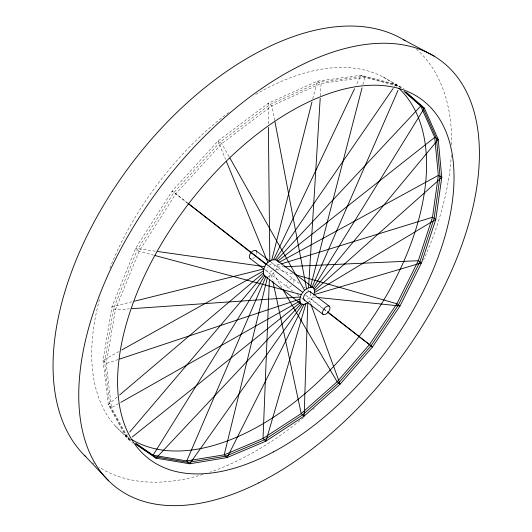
<?xml version="1.0" encoding="UTF-8"?>
<svg xmlns="http://www.w3.org/2000/svg" width="532" height="532" viewBox="0 0 532 532"><rect width="100%" height="100%" fill="white"/><g stroke="black" fill="none" stroke-linecap="round" stroke-linejoin="round"><path stroke-width="0.4" stroke-dasharray="2.66 2" d="M275.396 270.888L277.451 267.071L278.03 263.606M269.471 277.598L269.538 275.942L271.48 274.864L274.625 271.899M320.357 95.873L321.115 83.464L317.278 81.163L268.128 103.341L218.007 141L172.162 191.041L135.594 248.364L111.986 306.798L103.009 360.41L108.295 404.586L125.904 436.533L130.659 439.798M312.763 98.885L317.278 81.163L360.935 75.225L395.974 84.342L399.067 87.062M362.884 84.661L364.752 77.426L360.935 75.225L355.968 85.712M307.815 302.701L311.446 299.137L313.68 295.26M394.564 86.397L395.974 84.342M125.904 436.533L127.52 434.637M117.146 397.072L108.295 404.586L111.434 407.685L128.963 439.578L131.67 441.44M118.649 403.602L111.434 407.685L106.254 363.502L115.358 309.824L139.098 251.277L175.799 193.808L221.751 143.593L271.952 105.782L321.115 83.464L364.752 77.426L399.725 86.477L400.955 87.561M118.955 351.526L103.009 360.41L106.254 363.502L118.057 359.579M277.997 264.909L279.579 264.424M267.676 276.48L269.538 275.942M132.062 301.79L111.986 306.798L115.358 309.824L129.396 308.853M277.451 267.071L283.25 266.811M312.889 296.956L315.356 297.215M155.344 251.164L135.594 248.364L139.098 251.277L153.495 255.127M276.447 269.292L293.997 274.312M383.007 76.967L404.34 89.103M130.147 439.917L127.434 438.055L109.865 406.135L104.631 361.953L113.668 308.307L137.342 249.821L173.977 192.424L219.876 142.297L270.037 104.558L319.193 82.314L362.844 76.329L397.85 85.413L400.317 87.581M271.047 262.11L299.243 283.443M303.792 286.888L305.089 287.872M307.689 289.84L308.992 290.818M265.049 269.93L293.119 291.43M296.996 294.409L298.937 295.892M301.531 297.873L304.118 299.862M187.59 202.965L172.162 191.041L187.178 202.778M305.86 295.32L322.904 308.54M323.562 309.052L326.841 311.592M311.446 299.137L323.137 308.294M323.782 308.799L327.027 311.346M115.331 425.986L132.727 443.336M273.355 273.322L281.747 287.593M229.106 156.621L221.751 143.593L218.007 141L225.541 159.354M309.717 301.099L310.854 304.204M271.48 274.864L272.524 279.732M274.718 120.425L271.952 105.782L268.128 103.341L268.354 124.096M129.722 438.248A221.039 126.303 -52.7 0 1 100.096 297.182M109.831 268.314A221.039 126.303 -52.7 0 1 230.117 111.434M255.706 94.47A221.039 126.303 -52.7 0 1 396.566 86.237M416.416 49.157A262.648 150.902 -52.7 0 1 451.681 146.666M451.342 154.892A262.648 150.902 -52.7 0 1 423.592 259.968M314.219 408.483A262.648 150.902 -52.7 0 1 312.976 409.574M303.572 417.593A262.648 150.902 -52.7 0 1 209.887 472.203M203.058 474.418A262.648 150.902 -52.7 0 1 99.058 467.109M94.224 463.778A262.648 150.902 -52.7 0 1 92.881 462.767M269.285 265.315A4.941 2.806 -52.7 0 1 273.648 264.078A4.941 2.806 -52.7 0 1 273.561 268.647M272.005 270.668A4.941 2.806 -52.7 0 1 267.643 271.918A4.941 2.806 -52.7 0 1 267.722 267.35M289.98 279.526A5.014 2.753 -52.7 0 1 293.737 282.472M291.649 285.651A5.014 2.753 -52.7 0 1 287.287 286.967A5.014 2.753 -52.7 0 1 287.44 282.386M256.79 252.168A4.874 2.853 -52.7 0 1 256.524 254.223M254.502 257.322A4.874 2.853 -52.7 0 1 252.594 258.599M310.941 293.179A5.074 2.713 -52.7 0 1 306.532 299.849"/><path stroke-width="0.8" d="M135.733 444.227L156.056 458.172L189.718 463.778L227.151 457.567L265.953 441.108L304.158 416.084L307.815 302.701L304.005 304.444L301.032 303.885L264.643 275.842C259.922 269.278 269.092 257.235 276.66 260.161L313.375 287.779L314.658 290.538L313.947 294.695L421.497 262.881L435.808 219.377L441.76 177.462L438.242 139.484L424.363 108.162L406.501 92.442M269.405 279.26L263.027 438.488L265.953 441.108L305.867 303.839M135.407 443.07L153.063 455.206L156.056 458.172L301.032 303.885C296.69 297.182 305.767 285.258 313.375 287.779L424.363 108.162L420.719 106.061L404.014 91.404M308.553 287.739L320.204 98.354M267.476 277.285L224.218 454.827L227.151 457.567L304.005 304.444M271.772 259.982L311.945 102.104M310.422 287.16L362.046 87.873M312.071 287.174L398.062 90.28M273.654 259.456L354.551 88.711M275.317 259.523L393.148 88.452M302.356 304.457L189.718 463.778L186.765 460.925L153.063 455.206L264.643 275.842L266 276.447L186.765 460.925L224.218 454.827L263.027 438.488L301.218 413.583L337.148 381.77L369.454 344.643L396.899 303.759L418.305 260.713L432.509 217.249L438.348 175.367L434.711 137.402L420.719 106.061L276.66 260.161M314.259 288.929L438.242 139.484L434.711 137.402L277.591 261.338M129.675 432.104L263.686 274.692M314.658 290.538L441.76 177.462L438.348 175.367L278.775 262.555M119.673 394.93L263.2 273.082M132.202 436.991L300.121 302.761M314.552 292.507L435.808 219.377L432.509 217.249L281.162 263.932M120.811 402.378L299.689 301.165M121.861 349.91L263.227 271.12M119.627 359.053L299.775 299.19M134.47 301.185L263.766 268.939M131.876 308.68L300.367 296.982M284.075 266.771L418.305 260.713L421.497 262.881L399.998 305.986L372.48 346.95L340.121 384.171L304.158 416.084L301.218 413.583L272.869 281.348M316.999 297.381L399.998 305.986L396.899 303.759L294.795 274.545M157.811 251.516L264.776 266.692M155.091 255.553L301.431 294.688M403.555 39.74L434.218 56.166M136.245 444.107L154.559 456.689L188.235 462.348L225.681 456.197L264.49 439.798L302.681 414.834L338.631 382.967L370.964 345.793L398.448 304.869L419.901 261.797L434.159 218.313L440.05 176.418L436.473 138.44L422.541 107.112L405.258 91.916M256.065 250.772L270.396 261.618M310.289 291.802L329.375 306.246A5.147 2.653 -52.7 0 1 326.475 313.794A5.147 2.653 -52.7 0 1 322.864 310.934A5.147 2.653 -52.7 0 1 329.375 306.246M250.133 258.505L264.404 269.438M304.118 299.862L323.117 314.412M188.248 203.47L302.894 292.474M327.499 312.098L372.48 346.95L327.679 311.852M187.829 203.291L266.186 264.53M84.641 455.538L108.654 480.762M283.011 289.734L337.148 381.77L340.121 384.171L310.854 304.204M229.924 158.071L304.65 290.492M226.479 161.648L267.909 262.602M275.031 122.054L306.585 288.876M268.387 127.414L269.81 261.052M398.987 88.432A221.039 126.303 -52.7 0 1 359.699 335.672A221.039 126.303 -52.7 0 1 131.796 439.552M85.852 456.722A262.648 150.902 -52.7 0 1 133.319 161.415A262.648 150.902 -52.7 0 1 404.992 40.625M250.818 258.825A4.874 2.853 -52.7 0 1 250.845 252.88A4.874 2.853 -52.7 0 1 256.544 251.357M304.776 300.148A5.074 2.713 -52.7 0 1 305.055 294.163A5.074 2.713 -52.7 0 1 310.735 292.374M258.692 482.89A268.108 147.324 -52.7 0 0 461.836 83.551A268.108 147.324 -52.7 0 0 116.714 256.816A268.108 147.324 -52.7 0 0 258.692 482.89M273.375 451.947A225.575 123.258 -52.7 0 0 437.284 115.577A225.575 123.258 -52.7 0 0 146.752 271.087A225.575 123.258 -52.7 0 0 273.375 451.947"/></g></svg>
